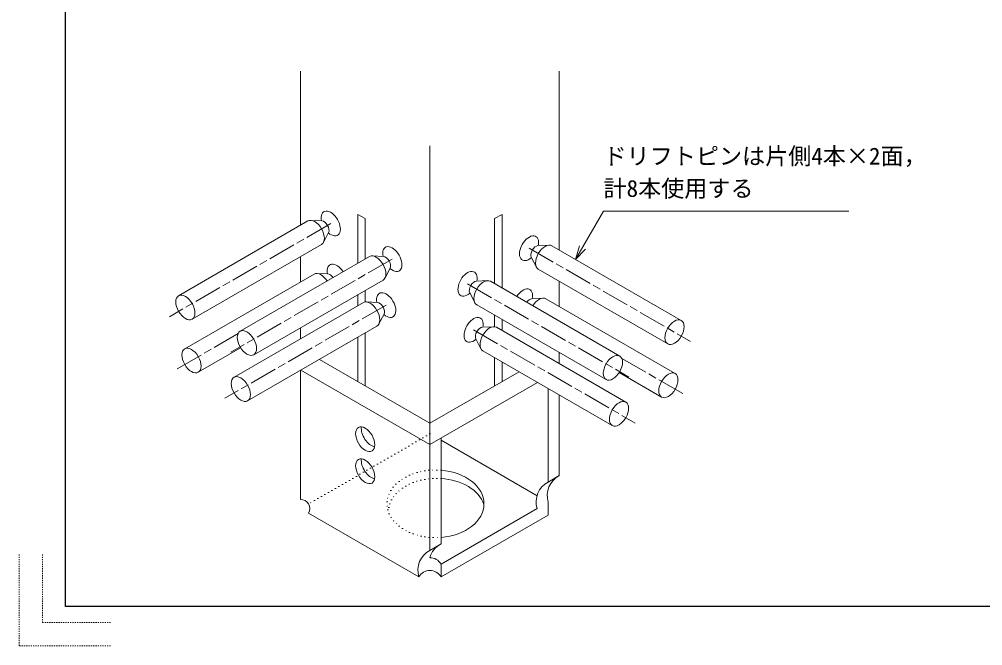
# Model space of a CAD drawing. Units: millimetres at full size, sheet at 1:2.5; details may follow other scales. Extents: x -1050 to 1050, y -742 to 742.
# Drawn here: x -1050 to -8, y -742 to -65 of the extents above; entities that cross this region are included whole.
import ezdxf
from ezdxf.enums import TextEntityAlignment as Align

# ---------------------------------------------------------------- set-up
doc = ezdxf.new("R2010")
doc.units = ezdxf.units.MM
doc.header["$LTSCALE"] = 2.5
for name, pattern in [('CHAIN', [18.5, 12, -1.5, 3.5, -1.5]), ('DOTTED', [1.75, 0.25, -1.5]), ('USER13', [1, 0.5, -0.5])]:
    doc.linetypes.add(name, pattern=pattern)
for name, color, linetype, lineweight in [('0-1_レイヤ15', 2, 'Continuous', 25), ('0-2_レイヤ0', 4, 'Continuous', 18), ('0-3_印刷無し', 3, 'USER13', 18)]:
    doc.layers.add(name, color=color, linetype=linetype, lineweight=lineweight)
doc.styles.add('ＭＳ ゴシック', font='')
doc.styles.get('ＭＳ ゴシック').set_extended_font_data('MS Gothic')

msp = doc.modelspace()

# ---------------------------------------------------------------- linework, layer by layer
at = {"layer": '0-1_レイヤ15'}
for p, q in [((-1000, -700), (-1000, 600)), ((1000, -700), (-1000, -700))]:
    msp.add_line(p, q, dxfattribs=at)
at = {"layer": '0-2_レイヤ0', "color": 3}
for p, q in [((-745.653, -287.66), (-745.653, -120.972)), ((-465.653, -314.46), (-465.653, -120.972)), ((-605.653, -201.801), (-605.653, -563.4)), ((-683.653, -275.867), (-675.653, -280.486)), ((-683.653, -328.767), (-683.653, -275.867)), ((-675.653, -324.148), (-675.653, -280.486)), ((-527.653, -275.867), (-535.653, -280.486)), ((-535.653, -350.948), (-535.653, -280.486)), ((-527.653, -355.567), (-527.653, -275.867)), ((-737.622, -283.023), (-877.622, -363.852)), ((-722.549, -282.908), (-734.537, -282.346)), ((-715.289, -295.483), (-720.796, -306.146)), ((-722.925, -308.479), (-862.925, -389.308)), ((-488.757, -309.708), (-476.768, -309.146)), ((-473.684, -309.823), (-333.684, -390.652)), ((-671.022, -321.474), (-811.022, -402.304)), ((-745.653, -348.881), (-745.653, -321.601)), ((-655.949, -321.359), (-667.937, -320.797)), ((-496.017, -322.283), (-490.51, -332.946)), ((-731.022, -340.433), (-871.022, -421.263)), ((-715.949, -340.318), (-727.937, -339.756)), ((-648.689, -333.934), (-654.196, -344.598)), ((-488.381, -335.279), (-348.381, -416.108)), ((-656.325, -346.93), (-796.325, -427.759)), ((-555.357, -348.159), (-543.368, -347.597)), ((-540.284, -348.274), (-400.284, -429.104)), ((-465.653, -375.681), (-465.653, -348.401)), ((-683.653, -374.746), (-683.653, -362.708)), ((-675.653, -370.619), (-675.653, -358.089)), ((-562.617, -360.734), (-557.11, -371.398)), ((-677.622, -371.264), (-817.622, -452.093)), ((-662.549, -371.149), (-674.537, -370.587)), ((-554.981, -373.73), (-414.981, -454.559)), ((-495.357, -367.118), (-483.368, -366.556)), ((-480.284, -367.233), (-340.284, -448.063)), ((-655.289, -383.724), (-660.796, -394.387)), ((-535.653, -397.419), (-535.653, -384.889)), ((-527.653, -401.546), (-527.653, -389.508)), ((-662.925, -396.72), (-802.925, -477.549)), ((-745.653, -410.542), (-745.653, -398.504)), ((-675.653, -461.386), (-675.653, -404.068)), ((-548.757, -397.949), (-536.768, -397.387)), ((-533.684, -398.064), (-393.684, -478.893)), ((-683.653, -456.767), (-683.653, -408.687)), ((-556.017, -410.524), (-550.51, -421.187)), ((-810.443, -420.228), (-856.325, -446.718)), ((-548.381, -423.52), (-408.381, -504.349)), ((-465.653, -437.342), (-465.653, -425.304)), ((-725.291, -432.727), (-605.653, -501.801)), ((-535.653, -461.386), (-535.653, -430.868)), ((-527.653, -456.767), (-527.653, -435.487)), ((-745.653, -584.177), (-745.653, -444.483)), ((-745.291, -444.274), (-605.653, -524.895)), ((-509.224, -446.127), (-605.653, -501.801)), ((-400.863, -447.028), (-354.981, -473.518)), ((-489.224, -457.674), (-605.653, -524.895)), ((-477.653, -464.355), (-477.653, -565.43)), ((-465.653, -558.501), (-465.653, -471.283)), ((-593.653, -632.402), (-593.653, -517.966)), ((-593.653, -520.276), (-489.774, -580.25)), ((-605.653, -524.895), (-605.653, -639.33)), ((-477.653, -565.43), (-465.653, -558.501)), ((-489.653, -594.177), (-593.653, -654.221)), ((-477.653, -587.248), (-477.653, -601.105)), ((-736.993, -599.177), (-617.653, -668.077)), ((-477.653, -601.105), (-593.653, -668.077)), ((-605.653, -639.33), (-593.653, -632.402)), ((-593.653, -668.077), (-593.653, -654.221))]:
    msp.add_line(p, q, dxfattribs=at)
at = {"layer": '0-2_レイヤ0', "linetype": 'CHAIN'}
for p, q in [((-712.953, -285.751), (-887.594, -386.58)), ((-498.353, -312.551), (-323.712, -413.38)), ((-646.353, -324.202), (-820.994, -425.031)), ((-564.953, -351.002), (-390.312, -451.831)), ((-652.953, -373.992), (-827.594, -474.821)), ((-813.273, -404.892), (-880.994, -443.99)), ((-558.353, -400.792), (-383.712, -501.621)), ((-398.033, -431.692), (-330.312, -470.79))]:
    msp.add_line(p, q, dxfattribs=at)
at = {"layer": '0-2_レイヤ0', "color": 3, "linetype": 'DOTTED'}
msp.add_line((-605.653, -513.348), (-736.993, -589.177), dxfattribs=at)
at = {"layer": '0-2_レイヤ0', "lineweight": 13}
for points in [[(-447.978, -324.664), (-417.855, -272.491), (-152.547, -272.491)], [(-437.23, -313.549), (-447.978, -324.664), (-443.725, -309.799)]]:
    msp.add_lwpolyline(points, dxfattribs=at)
at = {"layer": '0-2_レイヤ0', "color": 3}
for centre, radius, start, end in [((-454.387, -580.082), 24.344, 117.56575, 197.11947), ((-466.387, -587.01), 24.344, 117.56575, 197.11947), ((-745.653, -594.177), 10, 330, 90), ((-582.387, -653.983), 24.344, 117.56575, 164.05062), ((-594.387, -660.911), 24.344, 117.56575, 197.11947), ((-605.653, -661.149), 13.856, 30, 90.58505), ((-605.653, -675.006), 13.856, 30, 150)]:
    msp.add_arc(centre, radius, start, end, dxfattribs=at)
for centre, major_axis, ratio, start_param, end_param in [((-712.953, -285.751), (-7.348, 12.728), 0.57735, 2.10777185, 7.31700611), ((-730.273, -295.751), (7.348, -12.728), 0.57735, 0, 3.14159265), ((-720.301, -289.994), (3.884, -6.728), 0.57735, 0.3638447, 2.77774795), ((-498.353, -312.551), (7.348, 12.728), 0.57735, 5.24936451, 10.45859876), ((-646.353, -324.202), (-7.348, 12.728), 0.57735, 2.10777185, 7.31700611), ((-491.004, -316.794), (3.884, 6.728), 0.57735, 0.3638447, 2.77774795), ((-481.032, -322.551), (7.348, 12.728), 0.57735, 6.28318531, 9.42477796), ((-663.673, -334.202), (7.348, -12.728), 0.57735, 0, 3.14159265), ((-653.701, -328.445), (3.884, -6.728), 0.57735, 0.3638447, 2.77774795), ((-706.353, -343.161), (-7.348, 12.728), 0.57735, 4.78838951, 7.31700611), ((-723.673, -353.161), (-7.348, 12.728), 0.57735, 4.78838951, 6.28318531), ((-713.701, -347.404), (-3.884, 6.728), 0.57735, 4.85652743, 5.9193406), ((-564.953, -351.002), (7.348, 12.728), 0.57735, 5.24936451, 10.45859876), ((-557.604, -355.245), (3.884, 6.728), 0.57735, 0.3638447, 2.77774795), ((-547.632, -361.002), (7.348, 12.728), 0.57735, 6.28318531, 9.42477796), ((-652.953, -373.992), (-7.348, 12.728), 0.57735, 2.11740367, 7.31700611), ((-504.953, -369.961), (7.348, 12.728), 0.57735, 5.24936451, 7.77798111), ((-670.273, -383.992), (7.348, -12.728), 0.57735, 0, 3.14159265), ((-660.301, -378.235), (3.884, -6.728), 0.57735, 0.3638447, 2.77774795), ((-497.604, -374.204), (3.884, 6.728), 0.57735, 0.3638447, 1.42665788), ((-487.632, -379.961), (7.348, 12.728), 0.57735, 6.28318531, 7.77798111), ((-558.353, -400.792), (7.348, 12.728), 0.57735, 5.24936451, 10.44896694), ((-551.004, -405.035), (3.884, 6.728), 0.57735, 0.3638447, 2.77774795), ((-541.032, -410.792), (7.348, 12.728), 0.57735, 6.28318531, 9.42477796), ((-669.504, -513.655), (-7.348, 12.728), 0.57735, 0.61686327, 2.76134963), ((-669.504, -548.296), (-7.348, 12.728), 0.57735, 0.61686327, 2.76134963), ((-599.653, -589.016), (52.449, 0), 0.697996, 4.82703761, 7.73933301), ((-598.286, -598.034), (52.449, 0), 0.697996, 0.22954133, 1.4823356)]:
    msp.add_ellipse(centre, major_axis=major_axis, ratio=ratio, start_param=start_param, end_param=end_param, dxfattribs=at)
for centre, major_axis in [((-870.273, -376.58), (7.348, -12.728)), ((-341.032, -403.38), (7.348, 12.728)), ((-803.673, -415.031), (7.348, -12.728)), ((-863.673, -433.99), (-7.348, 12.728)), ((-407.632, -441.831), (7.348, 12.728)), ((-347.632, -460.79), (7.348, 12.728)), ((-810.273, -464.821), (7.348, -12.728)), ((-401.032, -491.621), (7.348, 12.728)), ((-675.653, -519.121), (-7.348, 12.728)), ((-675.653, -553.762), (-7.348, 12.728))]:
    msp.add_ellipse(centre, major_axis=major_axis, ratio=0.57735, dxfattribs=at)
at = {"layer": '0-2_レイヤ0', "color": 3, "linetype": 'DOTTED'}
for centre, start_param, end_param in [((-599.653, -589.016), 1.4561477, 4.82703761), ((-598.286, -598.034), 1.4823356, 3.122782)]:
    msp.add_ellipse(centre, major_axis=(52.449, 0), ratio=0.697996, start_param=start_param, end_param=end_param, dxfattribs=at)
at = {"layer": '0-3_印刷無し'}
for p, q in [((-1050, -742.5), (-1050, -642.5)), ((-1025, -717.5), (-1025, -642.5)), ((-1025, -717.5), (-950, -717.5)), ((-1050, -742.5), (-950, -742.5))]:
    msp.add_line(p, q, dxfattribs=at)

# ---------------------------------------------------------------- texts
at = {"layer": '0-2_レイヤ0', "color": 7, "style": 'ＭＳ ゴシック'}
for s, p in [('ドリフトピンは片側4本×2面，', (-417.855, -227.49)), ('計8本使用する', (-417.855, -262.49))]:
    msp.add_text(s, height=18.32, dxfattribs=at).set_placement(p, align=Align.BOTTOM_LEFT)

doc.saveas('drawing.dxf')
